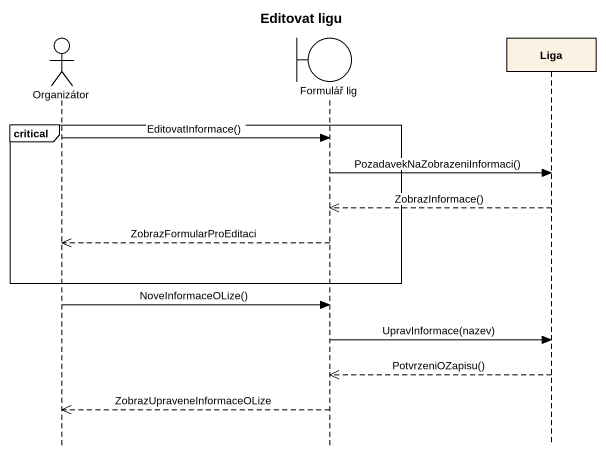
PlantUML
@startuml
title Editovat ligu
hide footbox
actor Organizátor
boundary "Formulář lig" as Formulář_lig
participant Liga

critical
  Organizátor -> Formulář_lig : EditovatInformace()
  Formulář_lig -> Liga : PozadavekNaZobrazeniInformaci()
  Liga -->> Formulář_lig : ZobrazInformace()
  Formulář_lig -->> Organizátor : ZobrazFormularProEditaci
end
Organizátor -> Formulář_lig : NoveInformaceOLize()
Formulář_lig -> Liga : UpravInformace(nazev)
Liga -->> Formulář_lig : PotvrzeniOZapisu()
Formulář_lig -->> Organizátor : ZobrazUpraveneInformaceOLize
@enduml
